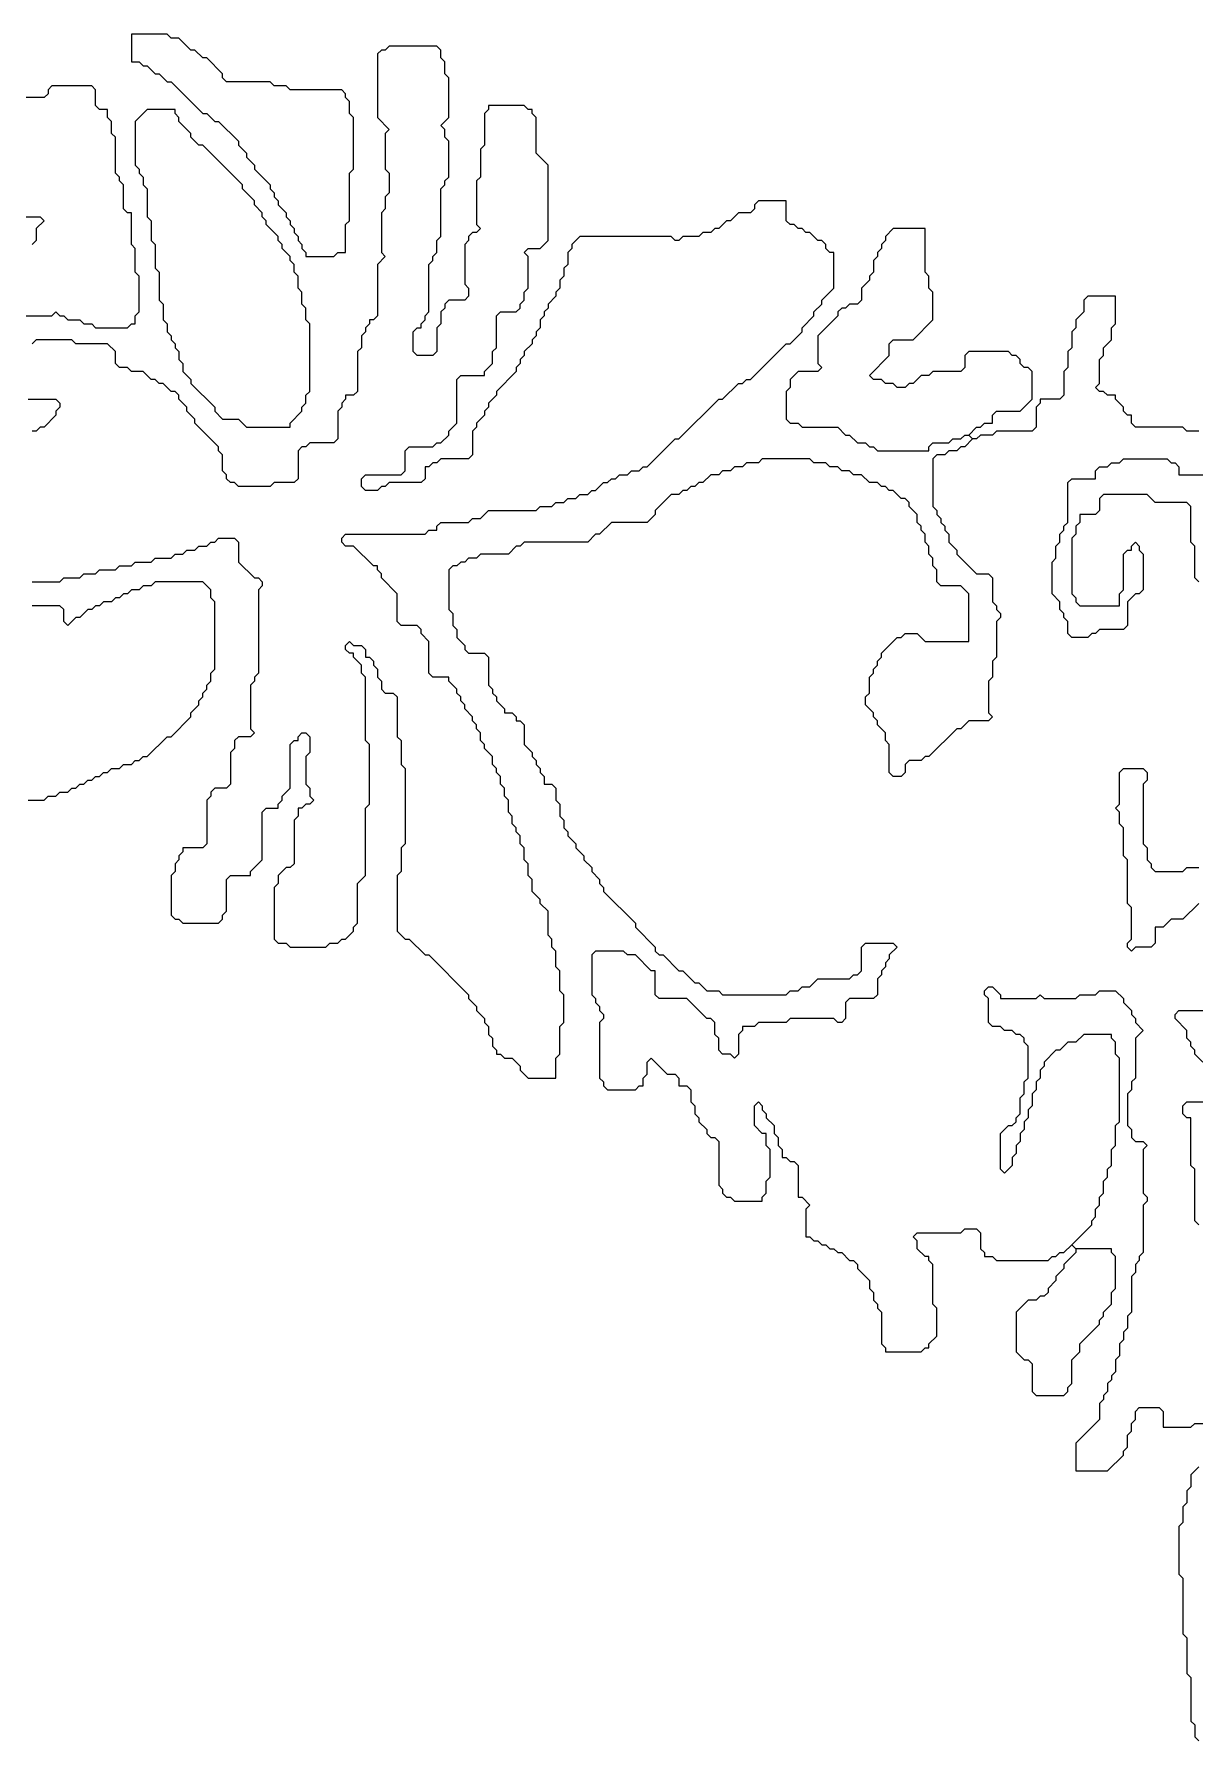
# Model space of a CAD drawing. Header units: metres. Extents: x 0 to 7998, y 2 to 10328.
# Drawn here: x 3601 to 4186, y 4504 to 5364 of the extents above; entities that cross this region are included whole.
import ezdxf

# ---------------------------------------------------------------- set-up
doc = ezdxf.new("R2010")
doc.units = ezdxf.units.M

msp = doc.modelspace()

# ---------------------------------------------------------------- linework, layer by layer
for points in [[(3600, 5088), (3614, 5088), (3616, 5090), (3624, 5090), (3626, 5092), (3632, 5092), (3634, 5094), (3642, 5094), (3644, 5096), (3650, 5096), (3652, 5098), (3660, 5098), (3662, 5100), (3670, 5100), (3672, 5102), (3676, 5102), (3678, 5104), (3682, 5104), (3684, 5106), (3688, 5106), (3690, 5108), (3692, 5108), (3694, 5110), (3702, 5110), (3704, 5108), (3704, 5098), (3712, 5090), (3714, 5090), (3716, 5088), (3716, 5086), (3714, 5084), (3714, 5042), (3712, 5040), (3712, 5038), (3710, 5036), (3710, 5014), (3712, 5012), (3710, 5010), (3704, 5010), (3702, 5008), (3702, 5004), (3700, 5002), (3700, 4986), (3698, 4984), (3692, 4984), (3690, 4982), (3690, 4980), (3688, 4978), (3688, 4956), (3686, 4954), (3676, 4954), (3676, 4952), (3674, 4950), (3674, 4948), (3672, 4946), (3672, 4942), (3670, 4940), (3670, 4920), (3672, 4918), (3674, 4918), (3676, 4916), (3694, 4916), (3696, 4918), (3696, 4920), (3698, 4922), (3698, 4938), (3700, 4940), (3710, 4940), (3710, 4942), (3716, 4948), (3716, 4972), (3718, 4974), (3724, 4974), (3724, 4976), (3726, 4978), (3726, 4980), (3730, 4984), (3730, 5006), (3732, 5008), (3734, 5008), (3734, 5010), (3736, 5012), (3738, 5012), (3740, 5010), (3740, 5002), (3738, 5000), (3738, 4986), (3740, 4984), (3740, 4980), (3742, 4978), (3740, 4976), (3738, 4976), (3736, 4974), (3734, 4974), (3734, 4970), (3732, 4968), (3732, 4946), (3730, 4944), (3728, 4944), (3724, 4940), (3724, 4936), (3722, 4934), (3722, 4908), (3724, 4906), (3728, 4906), (3730, 4904), (3748, 4904), (3750, 4906), (3754, 4906), (3756, 4908), (3758, 4908), (3762, 4912), (3762, 4914), (3764, 4916), (3764, 4936), (3768, 4940), (3768, 4974), (3770, 4976), (3770, 5006), (3768, 5008), (3768, 5040), (3766, 5042), (3766, 5046), (3762, 5050), (3762, 5052), (3760, 5052), (3758, 5054), (3758, 5056), (3760, 5058), (3762, 5056), (3766, 5056), (3768, 5054), (3768, 5050), (3770, 5050), (3772, 5048), (3772, 5046), (3774, 5044), (3774, 5040), (3776, 5038), (3776, 5034), (3778, 5032), (3782, 5032), (3784, 5030), (3784, 5010), (3786, 5008), (3786, 4996), (3788, 4994), (3788, 4956), (3786, 4954), (3786, 4942), (3784, 4940), (3784, 4912), (3788, 4908), (3790, 4908), (3798, 4900), (3800, 4900), (3820, 4880), (3820, 4878), (3824, 4874), (3824, 4872), (3828, 4868), (3828, 4866), (3830, 4864), (3830, 4860), (3832, 4858), (3832, 4854), (3834, 4852), (3834, 4850), (3836, 4850), (3838, 4848), (3842, 4848), (3846, 4844), (3846, 4842), (3850, 4838), (3864, 4838), (3864, 4848), (3866, 4850), (3866, 4864), (3868, 4866), (3868, 4880), (3866, 4882), (3866, 4892), (3864, 4894), (3864, 4902), (3862, 4904), (3862, 4908), (3860, 4910), (3860, 4922), (3856, 4926), (3856, 4928), (3852, 4932), (3852, 4938), (3850, 4940), (3850, 4946), (3848, 4948), (3848, 4954), (3846, 4956), (3846, 4960), (3844, 4962), (3844, 4964), (3842, 4966), (3842, 4970), (3840, 4972), (3840, 4978), (3838, 4980), (3838, 4984), (3836, 4986), (3836, 4990), (3834, 4992), (3834, 4994), (3832, 4996), (3832, 5000), (3828, 5004), (3828, 5006), (3826, 5008), (3826, 5012), (3824, 5014), (3824, 5016), (3822, 5018), (3822, 5020), (3818, 5024), (3818, 5026), (3816, 5028), (3816, 5030), (3814, 5032), (3814, 5034), (3810, 5038), (3810, 5040), (3802, 5040), (3800, 5042), (3800, 5058), (3796, 5062), (3796, 5064), (3794, 5066), (3786, 5066), (3784, 5068), (3784, 5082), (3776, 5090), (3776, 5092), (3774, 5094), (3774, 5096), (3772, 5096), (3762, 5106), (3758, 5106), (3756, 5108), (3756, 5110), (3758, 5112), (3798, 5112), (3800, 5114), (3804, 5114), (3804, 5116), (3806, 5118), (3820, 5118), (3822, 5120), (3826, 5120), (3830, 5124), (3854, 5124), (3856, 5126), (3862, 5126), (3864, 5128), (3868, 5128), (3870, 5130), (3874, 5130), (3876, 5132), (3880, 5132), (3882, 5134), (3884, 5134), (3888, 5138), (3890, 5138), (3892, 5140), (3894, 5140), (3896, 5142), (3900, 5142), (3902, 5144), (3906, 5144), (3908, 5146), (3910, 5146), (3924, 5160), (3926, 5160), (3946, 5180), (3948, 5180), (3956, 5188), (3958, 5188), (3960, 5190), (3962, 5190), (3980, 5208), (3982, 5208), (3988, 5214), (3988, 5216), (3994, 5222), (3994, 5224), (3998, 5228), (3998, 5230), (4004, 5236), (4004, 5254), (4002, 5254), (4000, 5256), (4000, 5258), (3998, 5260), (3996, 5260), (3992, 5264), (3990, 5264), (3988, 5266), (3986, 5266), (3984, 5268), (3982, 5268), (3980, 5270), (3980, 5280), (3966, 5280), (3964, 5278), (3964, 5276), (3962, 5274), (3956, 5274), (3952, 5270), (3950, 5270), (3946, 5266), (3944, 5266), (3942, 5264), (3938, 5264), (3936, 5262), (3928, 5262), (3926, 5260), (3924, 5260), (3922, 5262), (3876, 5262), (3872, 5258), (3872, 5256), (3870, 5254), (3870, 5248), (3868, 5246), (3868, 5242), (3866, 5240), (3866, 5236), (3864, 5234), (3864, 5232), (3860, 5228), (3860, 5226), (3858, 5224), (3858, 5222), (3856, 5220), (3856, 5216), (3854, 5214), (3854, 5212), (3852, 5210), (3852, 5208), (3848, 5204), (3848, 5202), (3846, 5200), (3846, 5198), (3844, 5196), (3844, 5194), (3834, 5184), (3834, 5182), (3830, 5178), (3830, 5176), (3828, 5174), (3828, 5172), (3824, 5168), (3824, 5166), (3822, 5164), (3822, 5152), (3820, 5150), (3806, 5150), (3804, 5148), (3802, 5148), (3800, 5146), (3798, 5146), (3798, 5140), (3796, 5138), (3780, 5138), (3778, 5136), (3776, 5136), (3774, 5134), (3768, 5134), (3766, 5136), (3766, 5140), (3768, 5142), (3786, 5142), (3788, 5144), (3788, 5154), (3790, 5156), (3802, 5156), (3804, 5158), (3806, 5158), (3810, 5162), (3810, 5164), (3814, 5168), (3814, 5190), (3816, 5192), (3828, 5192), (3828, 5194), (3832, 5198), (3832, 5204), (3834, 5206), (3834, 5222), (3836, 5224), (3844, 5224), (3846, 5226), (3846, 5228), (3848, 5230), (3848, 5234), (3850, 5236), (3850, 5252), (3848, 5254), (3850, 5256), (3856, 5256), (3860, 5260), (3860, 5298), (3854, 5304), (3854, 5322), (3852, 5324), (3852, 5326), (3850, 5326), (3848, 5328), (3830, 5328), (3830, 5326), (3828, 5324), (3828, 5308), (3826, 5306), (3826, 5292), (3824, 5290), (3824, 5268), (3826, 5266), (3824, 5264), (3822, 5264), (3820, 5262), (3820, 5260), (3818, 5258), (3818, 5238), (3820, 5236), (3820, 5232), (3818, 5230), (3810, 5230), (3808, 5228), (3808, 5226), (3806, 5224), (3806, 5218), (3804, 5216), (3804, 5204), (3802, 5202), (3794, 5202), (3792, 5204), (3792, 5214), (3794, 5216), (3796, 5216), (3796, 5218), (3798, 5220), (3798, 5222), (3800, 5224), (3800, 5248), (3802, 5250), (3802, 5252), (3804, 5254), (3804, 5260), (3806, 5262), (3806, 5286), (3808, 5288), (3808, 5290), (3810, 5292), (3810, 5310), (3808, 5312), (3808, 5316), (3806, 5318), (3810, 5322), (3810, 5342), (3808, 5344), (3808, 5350), (3806, 5352), (3806, 5356), (3804, 5358), (3780, 5358), (3778, 5356), (3776, 5356), (3774, 5354), (3774, 5322), (3780, 5316), (3778, 5314), (3778, 5296), (3780, 5294), (3780, 5284), (3778, 5282), (3778, 5276), (3776, 5274), (3776, 5254), (3778, 5252), (3774, 5248), (3774, 5222), (3772, 5220), (3770, 5220), (3770, 5218), (3768, 5216), (3768, 5214), (3766, 5212), (3766, 5206), (3764, 5204), (3764, 5184), (3762, 5182), (3758, 5182), (3758, 5180), (3756, 5178), (3756, 5176), (3754, 5174), (3754, 5160), (3752, 5158), (3740, 5158), (3738, 5156), (3736, 5156), (3734, 5154), (3734, 5140), (3732, 5138), (3722, 5138), (3720, 5136), (3704, 5136), (3702, 5138), (3700, 5138), (3698, 5140), (3698, 5142), (3696, 5144), (3696, 5152), (3694, 5154), (3694, 5156), (3682, 5168), (3682, 5170), (3678, 5174), (3678, 5176), (3674, 5180), (3674, 5182), (3672, 5184), (3670, 5184), (3666, 5188), (3664, 5188), (3662, 5190), (3660, 5190), (3656, 5194), (3650, 5194), (3648, 5196), (3644, 5196), (3642, 5198), (3642, 5204), (3638, 5208), (3622, 5208), (3620, 5210), (3602, 5210), (3600, 5208)], [(3594, 5222), (3610, 5222), (3612, 5224), (3614, 5222), (3616, 5222), (3618, 5220), (3624, 5220), (3626, 5218), (3630, 5218), (3632, 5216), (3648, 5216), (3650, 5218), (3652, 5218), (3652, 5222), (3654, 5224), (3654, 5242), (3652, 5244), (3652, 5256), (3650, 5258), (3650, 5274), (3648, 5274), (3646, 5276), (3646, 5288), (3644, 5290), (3644, 5292), (3642, 5294), (3642, 5312), (3640, 5314), (3640, 5320), (3638, 5322), (3638, 5326), (3634, 5326), (3632, 5328), (3632, 5336), (3630, 5338), (3610, 5338), (3608, 5336), (3608, 5334), (3606, 5332), (3586, 5332)], [(3582, 5272), (3604, 5272), (3606, 5270), (3602, 5266), (3602, 5260), (3600, 5258)], [(4188, 5164), (4182, 5164), (4180, 5166), (4156, 5166), (4154, 5168), (4154, 5172), (4152, 5172), (4150, 5174), (4150, 5176), (4146, 5180), (4146, 5182), (4142, 5182), (4140, 5184), (4138, 5184), (4136, 5186), (4138, 5188), (4138, 5200), (4140, 5202), (4140, 5206), (4144, 5210), (4144, 5216), (4146, 5218), (4146, 5232), (4132, 5232), (4130, 5230), (4130, 5224), (4126, 5220), (4126, 5216), (4124, 5214), (4124, 5206), (4122, 5204), (4122, 5196), (4120, 5194), (4120, 5182), (4118, 5180), (4108, 5180), (4108, 5178), (4106, 5176), (4106, 5166), (4104, 5164), (4086, 5164), (4084, 5162), (4078, 5162), (4076, 5160), (4074, 5160), (4072, 5162), (4076, 5166), (4078, 5166), (4080, 5168), (4084, 5168), (4084, 5172), (4086, 5174), (4098, 5174), (4104, 5180), (4104, 5194), (4102, 5196), (4100, 5196), (4098, 5198), (4098, 5200), (4096, 5202), (4094, 5202), (4092, 5204), (4072, 5204), (4070, 5202), (4070, 5196), (4068, 5194), (4054, 5194), (4052, 5192), (4048, 5192), (4044, 5188), (4042, 5188), (4040, 5186), (4036, 5186), (4034, 5188), (4030, 5188), (4028, 5190), (4024, 5190), (4022, 5192), (4032, 5202), (4032, 5208), (4034, 5210), (4044, 5210), (4054, 5220), (4054, 5234), (4052, 5236), (4052, 5242), (4050, 5244), (4050, 5266), (4034, 5266), (4030, 5262), (4030, 5260), (4028, 5258), (4028, 5256), (4026, 5254), (4026, 5252), (4024, 5250), (4024, 5244), (4022, 5242), (4022, 5240), (4018, 5236), (4018, 5230), (4016, 5228), (4012, 5228), (4010, 5226), (4008, 5226), (4006, 5224), (4006, 5222), (3996, 5212), (3996, 5198), (3998, 5196), (3996, 5194), (3986, 5194), (3982, 5190), (3982, 5186), (3980, 5184), (3980, 5170), (3982, 5168), (3986, 5168), (3988, 5166), (4006, 5166), (4010, 5162), (4012, 5162), (4016, 5158), (4020, 5158), (4022, 5156), (4024, 5156), (4026, 5154), (4052, 5154), (4052, 5156), (4054, 5158), (4062, 5158), (4064, 5160), (4068, 5160), (4070, 5162), (4072, 5162), (4074, 5160), (4070, 5156), (4068, 5156), (4066, 5154), (4062, 5154), (4060, 5152), (4056, 5152), (4054, 5150), (4054, 5126), (4056, 5124), (4056, 5122), (4058, 5120), (4058, 5118), (4060, 5116), (4060, 5114), (4062, 5112), (4062, 5108), (4066, 5104), (4066, 5102), (4076, 5092), (4082, 5092), (4084, 5090), (4084, 5078), (4086, 5076), (4086, 5074), (4088, 5072), (4088, 5070), (4086, 5068), (4086, 5050), (4084, 5048), (4084, 5040), (4082, 5038), (4082, 5022), (4084, 5020), (4082, 5018), (4072, 5018), (4068, 5014), (4066, 5014), (4052, 5000), (4050, 5000), (4048, 4998), (4042, 4998), (4040, 4996), (4040, 4992), (4038, 4990), (4034, 4990), (4032, 4992), (4032, 5006), (4030, 5008), (4030, 5012), (4026, 5016), (4026, 5018), (4024, 5020), (4024, 5022), (4020, 5026), (4020, 5030), (4022, 5032), (4022, 5040), (4024, 5042), (4024, 5044), (4026, 5046), (4026, 5048), (4028, 5050), (4028, 5052), (4036, 5060), (4038, 5060), (4040, 5062), (4046, 5062), (4050, 5058), (4072, 5058), (4072, 5082), (4068, 5086), (4058, 5086), (4056, 5088), (4056, 5094), (4054, 5096), (4054, 5100), (4052, 5102), (4052, 5106), (4050, 5108), (4050, 5112), (4048, 5114), (4048, 5116), (4046, 5118), (4046, 5122), (4042, 5126), (4042, 5128), (4040, 5130), (4038, 5130), (4034, 5134), (4032, 5134), (4030, 5136), (4028, 5136), (4026, 5138), (4022, 5138), (4018, 5142), (4014, 5142), (4012, 5144), (4008, 5144), (4006, 5146), (4002, 5146), (4000, 5148), (3994, 5148), (3992, 5150), (3968, 5150), (3966, 5148), (3960, 5148), (3958, 5146), (3954, 5146), (3952, 5144), (3948, 5144), (3946, 5142), (3942, 5142), (3938, 5138), (3936, 5138), (3934, 5136), (3932, 5136), (3930, 5134), (3928, 5134), (3926, 5132), (3922, 5132), (3914, 5124), (3914, 5122), (3910, 5118), (3892, 5118), (3886, 5112), (3884, 5112), (3880, 5108), (3848, 5108), (3846, 5106), (3844, 5106), (3840, 5102), (3826, 5102), (3824, 5100), (3820, 5100), (3818, 5098), (3816, 5098), (3814, 5096), (3812, 5096), (3810, 5094), (3810, 5074), (3812, 5072), (3812, 5066), (3814, 5064), (3814, 5060), (3818, 5056), (3818, 5054), (3820, 5052), (3828, 5052), (3830, 5050), (3830, 5036), (3832, 5034), (3832, 5032), (3834, 5030), (3834, 5028), (3838, 5024), (3838, 5022), (3842, 5022), (3844, 5020), (3844, 5018), (3846, 5018), (3848, 5016), (3848, 5006), (3852, 5002), (3852, 5000), (3854, 4998), (3854, 4996), (3856, 4994), (3856, 4992), (3858, 4990), (3858, 4986), (3862, 4986), (3864, 4984), (3864, 4978), (3866, 4976), (3866, 4970), (3868, 4968), (3868, 4964), (3870, 4962), (3870, 4960), (3874, 4956), (3874, 4954), (3878, 4950), (3878, 4948), (3882, 4944), (3882, 4942), (3886, 4938), (3886, 4936), (3888, 4934), (3888, 4932), (3904, 4916), (3904, 4914), (3914, 4904), (3914, 4902), (3916, 4900), (3918, 4900), (3926, 4892), (3928, 4892), (3934, 4886), (3936, 4886), (3940, 4882), (3946, 4882), (3948, 4880), (3980, 4880), (3982, 4882), (3986, 4882), (3988, 4884), (3992, 4884), (3996, 4888), (4012, 4888), (4014, 4890), (4016, 4890), (4018, 4892), (4018, 4904), (4020, 4906), (4034, 4906), (4036, 4904), (4032, 4900), (4032, 4898), (4030, 4896), (4030, 4894), (4028, 4892), (4028, 4890), (4026, 4888), (4026, 4880), (4024, 4878), (4012, 4878), (4010, 4876), (4010, 4868), (4008, 4866), (4006, 4866), (4004, 4868), (3982, 4868), (3980, 4866), (3966, 4866), (3964, 4864), (3958, 4864), (3958, 4862), (3956, 4860), (3956, 4850), (3954, 4848), (3952, 4850), (3948, 4850), (3946, 4852), (3946, 4858), (3944, 4860), (3944, 4866), (3942, 4868), (3940, 4868), (3930, 4878), (3916, 4878), (3914, 4880), (3914, 4892), (3912, 4892), (3904, 4900), (3900, 4900), (3898, 4902), (3884, 4902), (3882, 4900), (3882, 4880), (3884, 4878), (3884, 4876), (3886, 4874), (3886, 4872), (3888, 4870), (3888, 4868), (3886, 4866), (3886, 4838), (3888, 4836), (3888, 4834), (3890, 4832), (3904, 4832), (3906, 4834), (3908, 4834), (3908, 4838), (3910, 4840), (3910, 4846), (3912, 4848), (3920, 4840), (3924, 4840), (3926, 4838), (3926, 4834), (3930, 4834), (3932, 4832), (3932, 4826), (3934, 4824), (3934, 4820), (3936, 4818), (3936, 4816), (3940, 4812), (3940, 4810), (3942, 4808), (3944, 4808), (3946, 4806), (3946, 4784), (3948, 4782), (3948, 4780), (3950, 4778), (3952, 4778), (3954, 4776), (3968, 4776), (3968, 4778), (3970, 4780), (3970, 4786), (3972, 4788), (3972, 4802), (3970, 4804), (3970, 4810), (3968, 4810), (3964, 4814), (3964, 4824), (3966, 4826), (3968, 4824), (3968, 4822), (3970, 4820), (3970, 4818), (3974, 4814), (3974, 4810), (3976, 4808), (3976, 4804), (3978, 4802), (3978, 4798), (3980, 4798), (3982, 4796), (3984, 4796), (3986, 4794), (3986, 4778), (3988, 4778), (3992, 4774), (3990, 4772), (3990, 4758), (3992, 4758), (3994, 4756), (3996, 4756), (3998, 4754), (4000, 4754), (4002, 4752), (4004, 4752), (4006, 4750), (4008, 4750), (4012, 4746), (4014, 4746), (4016, 4744), (4016, 4742), (4022, 4736), (4022, 4732), (4024, 4730), (4024, 4726), (4026, 4724), (4026, 4722), (4028, 4720), (4028, 4704), (4030, 4702), (4030, 4700), (4048, 4700), (4050, 4702), (4052, 4702), (4052, 4704), (4056, 4708), (4056, 4722), (4054, 4724), (4054, 4744), (4052, 4746), (4052, 4748), (4050, 4748), (4046, 4752), (4046, 4756), (4044, 4758), (4046, 4760), (4068, 4760), (4070, 4762), (4076, 4762), (4078, 4760), (4078, 4752), (4080, 4750), (4080, 4748), (4084, 4748), (4086, 4746), (4112, 4746), (4114, 4748), (4116, 4748), (4118, 4750), (4120, 4750), (4124, 4754), (4126, 4752), (4126, 4750), (4120, 4744), (4120, 4742), (4116, 4738), (4116, 4736), (4112, 4732), (4112, 4730), (4110, 4728), (4108, 4728), (4106, 4726), (4102, 4726), (4096, 4720), (4096, 4700), (4100, 4696), (4102, 4696), (4104, 4694), (4104, 4680), (4106, 4678), (4120, 4678), (4122, 4680), (4122, 4682), (4124, 4684), (4124, 4696), (4128, 4700), (4128, 4704), (4138, 4714), (4138, 4716), (4140, 4718), (4140, 4720), (4144, 4724), (4144, 4730), (4146, 4732), (4146, 4748), (4144, 4750), (4144, 4752), (4126, 4752), (4124, 4754), (4134, 4764), (4134, 4766), (4136, 4768), (4136, 4772), (4138, 4774), (4138, 4778), (4140, 4780), (4140, 4786), (4142, 4788), (4142, 4792), (4144, 4794), (4144, 4802), (4146, 4804), (4146, 4814), (4148, 4816), (4148, 4848), (4146, 4850), (4146, 4856), (4144, 4858), (4144, 4860), (4130, 4860), (4126, 4856), (4122, 4856), (4118, 4852), (4116, 4852), (4110, 4846), (4110, 4844), (4108, 4842), (4108, 4838), (4106, 4836), (4106, 4832), (4104, 4830), (4104, 4824), (4102, 4822), (4102, 4818), (4100, 4816), (4100, 4812), (4098, 4810), (4098, 4806), (4096, 4804), (4096, 4800), (4094, 4798), (4094, 4794), (4090, 4790), (4088, 4792), (4088, 4810), (4092, 4814), (4094, 4814), (4096, 4816), (4096, 4818), (4098, 4820), (4098, 4828), (4100, 4830), (4100, 4836), (4102, 4838), (4102, 4854), (4100, 4856), (4100, 4858), (4098, 4860), (4096, 4860), (4094, 4862), (4090, 4862), (4088, 4864), (4084, 4864), (4082, 4866), (4082, 4878), (4080, 4880), (4080, 4882), (4082, 4884), (4084, 4884), (4088, 4880), (4088, 4878), (4106, 4878), (4108, 4880), (4110, 4878), (4126, 4878), (4128, 4880), (4136, 4880), (4138, 4882), (4146, 4882), (4150, 4878), (4150, 4876), (4154, 4872), (4154, 4870), (4156, 4868), (4156, 4866), (4160, 4862), (4156, 4858), (4156, 4838), (4154, 4836), (4154, 4832), (4152, 4830), (4152, 4814), (4154, 4812), (4154, 4808), (4156, 4806), (4160, 4806), (4162, 4804), (4160, 4802), (4160, 4780), (4162, 4778), (4162, 4776), (4160, 4774), (4160, 4750), (4158, 4748), (4158, 4746), (4156, 4744), (4156, 4740), (4154, 4738), (4154, 4720), (4152, 4718), (4152, 4712), (4150, 4710), (4150, 4706), (4148, 4704), (4148, 4698), (4146, 4696), (4146, 4690), (4144, 4688), (4144, 4686), (4142, 4684), (4142, 4680), (4140, 4678), (4140, 4676), (4138, 4674), (4138, 4666), (4126, 4654), (4126, 4640), (4142, 4640), (4150, 4648), (4150, 4650), (4152, 4652), (4152, 4658), (4154, 4660), (4154, 4664), (4156, 4666), (4156, 4670), (4158, 4672), (4168, 4672), (4170, 4670), (4170, 4662), (4184, 4662), (4186, 4664), (4192, 4664)], [(3598, 5180), (3612, 5180), (3614, 5178), (3614, 5176), (3612, 5174), (3612, 5172), (3606, 5166), (3604, 5166), (3602, 5164), (3600, 5164)], [(4188, 5088), (4186, 5090), (4186, 5106), (4184, 5108), (4184, 5126), (4182, 5128), (4166, 5128), (4162, 5132), (4140, 5132), (4138, 5130), (4138, 5124), (4136, 5122), (4128, 5122), (4128, 5118), (4126, 5116), (4126, 5112), (4124, 5110), (4124, 5082), (4126, 5080), (4126, 5078), (4128, 5076), (4148, 5076), (4148, 5082), (4150, 5084), (4150, 5102), (4152, 5104), (4154, 5104), (4154, 5106), (4156, 5108), (4158, 5106), (4158, 5104), (4160, 5102), (4160, 5084), (4158, 5082), (4156, 5082), (4152, 5078), (4152, 5066), (4150, 5064), (4138, 5064), (4136, 5062), (4134, 5062), (4132, 5060), (4124, 5060), (4122, 5062), (4122, 5068), (4120, 5070), (4120, 5072), (4118, 5074), (4118, 5078), (4114, 5082), (4114, 5098), (4116, 5100), (4116, 5106), (4118, 5108), (4118, 5112), (4120, 5114), (4120, 5116), (4122, 5118), (4122, 5138), (4124, 5140), (4136, 5140), (4136, 5144), (4138, 5146), (4142, 5146), (4144, 5148), (4148, 5148), (4150, 5150), (4172, 5150), (4174, 5148), (4176, 5148), (4178, 5146), (4178, 5142), (4194, 5142)], [(3598, 4978), (3606, 4978), (3608, 4980), (3612, 4980), (3614, 4982), (3618, 4982), (3620, 4984), (3622, 4984), (3624, 4986), (3626, 4986), (3628, 4988), (3630, 4988), (3632, 4990), (3634, 4990), (3636, 4992), (3638, 4992), (3640, 4994), (3644, 4994), (3646, 4996), (3650, 4996), (3652, 4998), (3654, 4998), (3656, 5000), (3658, 5000), (3668, 5010), (3670, 5010), (3680, 5020), (3680, 5022), (3684, 5026), (3684, 5028), (3686, 5030), (3686, 5032), (3688, 5034), (3688, 5036), (3690, 5038), (3690, 5042), (3692, 5044), (3692, 5078), (3690, 5080), (3690, 5084), (3686, 5088), (3662, 5088), (3660, 5086), (3656, 5086), (3654, 5084), (3650, 5084), (3648, 5082), (3646, 5082), (3644, 5080), (3642, 5080), (3640, 5078), (3636, 5078), (3634, 5076), (3632, 5076), (3630, 5074), (3628, 5074), (3624, 5070), (3622, 5070), (3618, 5066), (3616, 5068), (3616, 5074), (3614, 5076), (3600, 5076)], [(4188, 4926), (4180, 4918), (4174, 4918), (4170, 4914), (4166, 4914), (4166, 4906), (4164, 4904), (4156, 4904), (4154, 4902), (4152, 4904), (4152, 4906), (4154, 4908), (4154, 4924), (4152, 4926), (4152, 4948), (4150, 4950), (4150, 4964), (4148, 4966), (4148, 4972), (4146, 4974), (4148, 4976), (4148, 4992), (4150, 4994), (4160, 4994), (4162, 4992), (4162, 4988), (4160, 4986), (4160, 4956), (4162, 4954), (4162, 4948), (4164, 4946), (4164, 4944), (4166, 4942), (4180, 4942), (4182, 4944), (4188, 4944)], [(4190, 4846), (4186, 4850), (4186, 4852), (4184, 4854), (4184, 4856), (4182, 4858), (4182, 4862), (4176, 4868), (4176, 4870), (4178, 4872), (4194, 4872)], [(4188, 4764), (4186, 4766), (4186, 4792), (4184, 4794), (4184, 4818), (4182, 4818), (4180, 4820), (4180, 4824), (4182, 4826), (4190, 4826)], [(4188, 4642), (4184, 4638), (4184, 4632), (4182, 4630), (4182, 4624), (4180, 4622), (4180, 4614), (4178, 4612), (4178, 4588), (4180, 4586), (4180, 4558), (4182, 4556), (4182, 4538), (4184, 4536), (4184, 4514), (4186, 4512), (4186, 4506), (4188, 4504)]]:
    msp.add_lwpolyline(points)
for points in [[(3650, 5364), (3650, 5350), (3654, 5350), (3656, 5348), (3658, 5348), (3662, 5344), (3664, 5344), (3668, 5340), (3670, 5340), (3686, 5324), (3688, 5324), (3692, 5320), (3694, 5320), (3704, 5310), (3704, 5308), (3708, 5304), (3708, 5302), (3712, 5298), (3712, 5296), (3720, 5288), (3720, 5286), (3722, 5284), (3722, 5282), (3724, 5280), (3724, 5278), (3728, 5274), (3728, 5272), (3730, 5270), (3730, 5268), (3732, 5266), (3732, 5264), (3734, 5262), (3734, 5260), (3736, 5258), (3736, 5256), (3738, 5254), (3738, 5252), (3752, 5252), (3754, 5254), (3758, 5254), (3758, 5268), (3760, 5270), (3760, 5294), (3762, 5296), (3762, 5322), (3760, 5324), (3760, 5330), (3758, 5332), (3758, 5334), (3756, 5336), (3730, 5336), (3728, 5338), (3722, 5338), (3720, 5340), (3698, 5340), (3696, 5342), (3696, 5344), (3688, 5352), (3686, 5352), (3682, 5356), (3680, 5356), (3674, 5362), (3670, 5362), (3668, 5364)], [(3658, 5326), (3652, 5320), (3652, 5298), (3654, 5296), (3654, 5294), (3656, 5292), (3656, 5288), (3658, 5286), (3658, 5272), (3660, 5270), (3660, 5260), (3662, 5258), (3662, 5246), (3664, 5244), (3664, 5230), (3666, 5228), (3666, 5220), (3668, 5218), (3668, 5214), (3670, 5212), (3670, 5210), (3672, 5208), (3672, 5206), (3674, 5204), (3674, 5200), (3676, 5198), (3676, 5194), (3680, 5190), (3680, 5188), (3692, 5176), (3692, 5174), (3696, 5170), (3704, 5170), (3708, 5166), (3730, 5166), (3730, 5168), (3736, 5174), (3736, 5176), (3738, 5178), (3738, 5182), (3740, 5184), (3740, 5218), (3738, 5220), (3738, 5226), (3736, 5228), (3736, 5234), (3734, 5236), (3734, 5242), (3732, 5244), (3732, 5248), (3730, 5250), (3730, 5252), (3726, 5256), (3726, 5258), (3724, 5260), (3724, 5262), (3718, 5268), (3718, 5270), (3716, 5272), (3716, 5274), (3712, 5278), (3712, 5280), (3706, 5286), (3706, 5288), (3686, 5308), (3684, 5308), (3680, 5312), (3680, 5314), (3674, 5320), (3674, 5322), (3672, 5324), (3672, 5326)]]:
    msp.add_lwpolyline(points, close=True)

doc.saveas('drawing.dxf')
